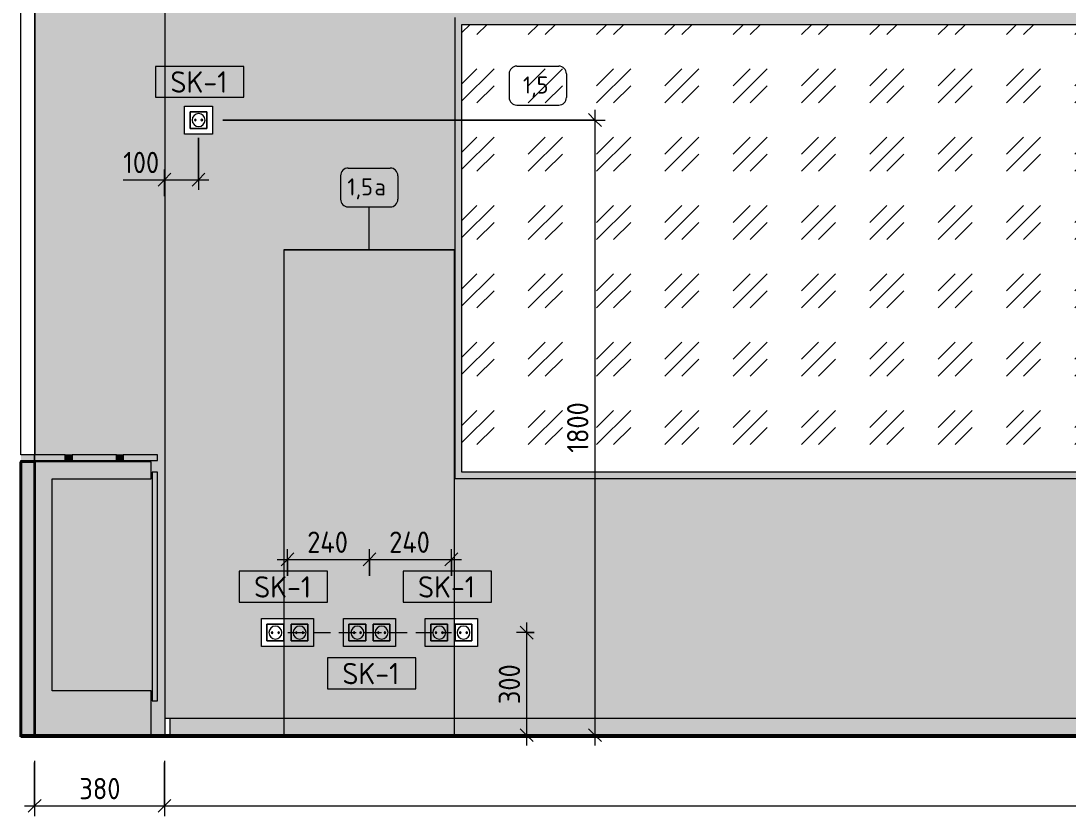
# Model space of a CAD drawing. Header units: millimetres. Extents: x 10189 to 74543, y -2532 to 10466.
# Drawn here: x 26171 to 29236, y 3963 to 6290 of the extents above; entities that cross this region are included whole.
import ezdxf

# ---------------------------------------------------------------- set-up
doc = ezdxf.new("R2010")
doc.units = ezdxf.units.MM
doc.linetypes.add('ADSK_Штрих_ш2 п1', pattern=[75, 50, -25])
for name, color, linetype, lineweight in [('A-ANNO-DIMS', 7, 'Continuous', 9), ('A-ANNO-DIMS-25', 7, 'Continuous', 9), ('A-DETL-1', 7, 'ADSK_Штрих_ш2 п1', 9), ('A-FLOR', 7, 'Continuous', 9), ('A-GENM', 7, 'Continuous', 9), ('A-WALL-PATT', 7, 'Continuous', 9), ('E-ELEC-EQPM', 7, 'Continuous', 9), ('E-ELEC-FIXT-IDEN', 7, 'Continuous', 9), ('I-FURN', 7, 'Continuous', 9), ('I-FURN-IDEN', 7, 'Continuous', 9), ('I-WALL', 7, 'Continuous', 9), ('Знаки', 7, 'Continuous', 9), ('Знаки-1', 7, 'Continuous', 18), ('Электрические приборы', 7, 'Continuous', 9)]:
    doc.layers.add(name, color=color, linetype=linetype, lineweight=lineweight)
for name, color, linetype, lineweight, true_color in [('A-FLOR-FNSH-1', 7, 'Continuous', 30, 0x3c3c3c), ('A-WALL-4', 7, 'Continuous', 30, 0x3c3c3c), ('A-WALL-5', 7, 'Continuous', 40, 0x3c3c3c), ('A-WALL-FNSH-3', 7, 'Continuous', 30, 0x3c3c3c), ('I-FURN-4', 7, 'Continuous', 9, 0xc0c0c0), ('I-FURN-6', 7, 'Continuous', 9, 0xacacac), ('I-WALL-1', 7, 'Continuous', 9, 0x787878), ('Розетки', 7, 'Continuous', 9, 0xff1e23)]:
    doc.layers.add(name, color=color, linetype=linetype, lineweight=lineweight, true_color=true_color)
for name, color, linetype, lineweight, true_color, transparency in [('I-FURN-3', 7, 'Continuous', 9, 0xfbfbfb, 0.7), ('I-FURN-5', 7, 'Continuous', 9, 0x7f7f7f, 0.7), ('I-FURN-8', 7, 'Continuous', 9, 0x303030, 0.7)]:
    doc.layers.add(name, color=color, linetype=linetype, lineweight=lineweight, true_color=true_color, transparency=transparency)
doc.styles.add('GOST Common_2', font='GOST_Common.ttf', dxfattribs={"height": 50})
doc.styles.add('GOST Common_3', font='GOST_Common.ttf', dxfattribs={"height": 62.5})
doc.styles.add('ISOCPEUR_1', font='isocpeur.ttf', dxfattribs={"width": 0.9, "height": 62.5})
doc.dimstyles.new('ISO-2_5_0_9К_БОЛЬШОЙ_1', dxfattribs={"dimscale": 304.8, "dimtxt": 62.248823, "dimasz": 0.123031, "dimexe": 0.098425, "dimexo": 0.246063, "dimgap": 0, "dimtad": 1, "dimdec": 0, "dimrnd": 10, "dimzin": 0, "dimdsep": 46, "dimtxsty": 'ISOCPEUR_1', "dimblk1": 'OBLIQUE', "dimblk2": 'OBLIQUE', "dimsah": 1, "dimcen": 0.09, "dimdle": 0.098425, "dimazin": 0, "dimtfac": 1, "dimtdec": 4, "dimtix": 1, "dimtmove": 0, "dimatfit": 3, "dimfxl": 1, "dimtvp": 1, "dimtolj": 1, "dimtzin": 0, "dimarcsym": 2})
doc.dimstyles.new('ISO-2_5_0_9К_БОЛЬШОЙ_2', dxfattribs={"dimscale": 304.8, "dimtxt": 62.248823, "dimasz": 0.123031, "dimexe": 0.098425, "dimexo": 0.246063, "dimgap": 0, "dimtad": 1, "dimdec": 0, "dimrnd": 10, "dimzin": 0, "dimdsep": 46, "dimtxsty": 'ISOCPEUR_1', "dimblk1": 'OBLIQUE', "dimblk2": 'OBLIQUE', "dimsah": 1, "dimcen": 0.09, "dimdle": 0.098425, "dimazin": 0, "dimtfac": 1, "dimtdec": 4, "dimtix": 1, "dimtmove": 1, "dimatfit": 3, "dimfxl": 1, "dimtvp": 1, "dimtolj": 1, "dimtzin": 0, "dimarcsym": 2})

# ---------------------------------------------------------------- blocks, each defined once
blk = doc.blocks.new('Шкаф параметрический - 1_5а-25565868-Развертка 2_02-1')
at = {"layer": 'I-FURN-5'}
h = blk.add_hatch(color=256, dxfattribs=at)
h.paths.add_polyline_path([(1369.5, 4250), (1369.5, 4459), (1283.4, 4459), (1283.4, 4541), (1369.5, 4541), (1369.5, 5620), (869.5, 5620), (869.5, 4541), (956.7, 4541), (956.7, 4459), (869.5, 4459), (869.5, 4250), (1346.9, 4250)])
h.paths.add_polyline_path([(1131.2, 4459), (1043.7, 4459), (1043.7, 4541), (1196.7, 4541), (1196.7, 4459), (1168.7, 4459)])
h.paths.add_polyline_path([(1146.2, 4497.5), (1147.4, 4497.8), (1148.3, 4498.7), (1148.7, 4500), (1148.3, 4501.2), (1147.4, 4502.2), (1146.2, 4502.5), (1144.9, 4502.2), (1144, 4501.2), (1143.7, 4500), (1144, 4498.7), (1144.9, 4497.8), (1145.5, 4497.6)])
h.paths.add_polyline_path([(1165.2, 4497.5), (1166.4, 4497.8), (1167.3, 4498.7), (1167.7, 4500), (1167.3, 4501.2), (1166.4, 4502.2), (1165.2, 4502.5), (1163.9, 4502.2), (1163, 4501.2), (1162.7, 4500), (1163, 4498.7), (1163.9, 4497.8), (1164.5, 4497.6)])
h.paths.add_polyline_path([(906.2, 4497.5), (907.4, 4497.8), (908.3, 4498.7), (908.7, 4500), (908.3, 4501.2), (907.4, 4502.2), (906.2, 4502.5), (904.9, 4502.2), (904, 4501.2), (903.7, 4500), (904, 4498.7), (904.9, 4497.8), (905.5, 4497.6)])
h.paths.add_polyline_path([(1333.9, 4497.5), (1335.1, 4497.8), (1336, 4498.7), (1336.4, 4500), (1336, 4501.2), (1335.1, 4502.2), (1333.9, 4502.5), (1332.6, 4502.2), (1331.7, 4501.2), (1331.4, 4500), (1331.7, 4498.7), (1332.6, 4497.8), (1333.2, 4497.6)])
h.paths.add_polyline_path([(1094.2, 4497.5), (1095.4, 4497.8), (1096.3, 4498.7), (1096.7, 4500), (1096.3, 4501.2), (1095.4, 4502.2), (1094.2, 4502.5), (1092.9, 4502.2), (1092, 4501.2), (1091.7, 4500), (1092, 4498.7), (1092.9, 4497.8), (1093.5, 4497.6)])
h.paths.add_polyline_path([(925.2, 4497.5), (926.4, 4497.8), (927.3, 4498.7), (927.7, 4500), (927.3, 4501.2), (926.4, 4502.2), (925.2, 4502.5), (923.9, 4502.2), (923, 4501.2), (922.7, 4500), (923, 4498.7), (923.9, 4497.8), (924.5, 4497.6)])
h.paths.add_polyline_path([(1075.2, 4497.5), (1076.4, 4497.8), (1077.3, 4498.7), (1077.7, 4500), (1077.3, 4501.2), (1076.4, 4502.2), (1075.2, 4502.5), (1073.9, 4502.2), (1073, 4501.2), (1072.7, 4500), (1073, 4498.7), (1073.9, 4497.8), (1074.5, 4497.6)])
h.paths.add_polyline_path([(1314.9, 4497.5), (1316.1, 4497.8), (1317, 4498.7), (1317.4, 4500), (1317, 4501.2), (1316.1, 4502.2), (1314.9, 4502.5), (1313.6, 4502.2), (1312.7, 4501.2), (1312.4, 4500), (1312.7, 4498.7), (1313.6, 4497.8), (1314.2, 4497.6)])
h = blk.add_hatch(color=256, dxfattribs=at)
h.paths.add_polyline_path([(869.5, 4459), (956.7, 4459), (956.7, 4541), (869.5, 4541), (869.5, 4467.9)])
h.paths.add_polyline_path([(1050, 4459), (1196.7, 4459), (1196.7, 4541), (1043.7, 4541), (1043.7, 4459)])
h.paths.add_polyline_path([(1369.5, 4459), (1369.5, 4541), (1283.4, 4541), (1283.4, 4459), (1346.9, 4459)])
h.paths.add_polyline_path([(1314.9, 4497.5), (1313.6, 4497.8), (1312.7, 4498.7), (1312.4, 4500), (1312.7, 4501.2), (1313.6, 4502.2), (1314.9, 4502.5), (1316.1, 4502.2), (1317, 4501.2), (1317.4, 4500), (1317, 4498.7), (1316.1, 4497.8), (1315.5, 4497.6)])
h.paths.add_polyline_path([(906.2, 4497.5), (904.9, 4497.8), (904, 4498.7), (903.7, 4500), (904, 4501.2), (904.9, 4502.2), (906.2, 4502.5), (907.4, 4502.2), (908.3, 4501.2), (908.7, 4500), (908.3, 4498.7), (907.4, 4497.8), (906.8, 4497.6)])
h.paths.add_polyline_path([(925.2, 4497.5), (923.9, 4497.8), (923, 4498.7), (922.7, 4500), (923, 4501.2), (923.9, 4502.2), (925.2, 4502.5), (926.4, 4502.2), (927.3, 4501.2), (927.7, 4500), (927.3, 4498.7), (926.4, 4497.8), (925.8, 4497.6)])
h.paths.add_polyline_path([(1333.9, 4497.5), (1332.6, 4497.8), (1331.7, 4498.7), (1331.4, 4500), (1331.7, 4501.2), (1332.6, 4502.2), (1333.9, 4502.5), (1335.1, 4502.2), (1336, 4501.2), (1336.4, 4500), (1336, 4498.7), (1335.1, 4497.8), (1334.5, 4497.6)])
h.paths.add_polyline_path([(1094.2, 4497.5), (1092.9, 4497.8), (1092, 4498.7), (1091.7, 4500), (1092, 4501.2), (1092.9, 4502.2), (1094.2, 4502.5), (1095.4, 4502.2), (1096.3, 4501.2), (1096.7, 4500), (1096.3, 4498.7), (1095.4, 4497.8), (1094.8, 4497.6)])
h.paths.add_polyline_path([(1075.2, 4497.5), (1073.9, 4497.8), (1073, 4498.7), (1072.7, 4500), (1073, 4501.2), (1073.9, 4502.2), (1075.2, 4502.5), (1076.4, 4502.2), (1077.3, 4501.2), (1077.7, 4500), (1077.3, 4498.7), (1076.4, 4497.8), (1075.8, 4497.6)])
h.paths.add_polyline_path([(1146.2, 4497.5), (1144.9, 4497.8), (1144, 4498.7), (1143.7, 4500), (1144, 4501.2), (1144.9, 4502.2), (1146.2, 4502.5), (1147.4, 4502.2), (1148.3, 4501.2), (1148.7, 4500), (1148.3, 4498.7), (1147.4, 4497.8), (1146.8, 4497.6)])
h.paths.add_polyline_path([(1165.2, 4497.5), (1163.9, 4497.8), (1163, 4498.7), (1162.7, 4500), (1163, 4501.2), (1163.9, 4502.2), (1165.2, 4502.5), (1166.4, 4502.2), (1167.3, 4501.2), (1167.7, 4500), (1167.3, 4498.7), (1166.4, 4497.8), (1165.8, 4497.6)])
blk.add_hatch(color=256, dxfattribs=at).paths.add_polyline_path([(1228.1, 4200), (1369.5, 4200), (1369.5, 4250), (869.5, 4250), (869.5, 4200), (1198.4, 4200)])
at = {"layer": 'I-FURN-4'}
for p, q in [((869.5, 5620), (1369.5, 5620)), ((869.5, 5620), (869.5, 4200)), ((1369.5, 4200), (1369.5, 5620))]:
    blk.add_line(p, q, dxfattribs=at)
at = {"layer": 'I-FURN-6'}
for p, q in [((1367, 5620), (869.5, 5620)), ((1369.5, 5620), (872, 5620))]:
    blk.add_line(p, q, dxfattribs=at)
blk = doc.blocks.new('Зеркало обычное - Доска-32858920-Развертка 2_02-1')
at = {"layer": 'I-FURN'}
h = blk.add_hatch(dxfattribs=at)
h.set_pattern_fill('FP_12', color=256, style=0, pattern_type=2)
h.set_pattern_definition([(45, (4055.6, 4250), (-199.9995, 0), [141.421, -141.421]), (45, (4105.6, 4250), (-199.9995, 0), [70.711, -212.132]), (45, (4055.6, 4300), (-199.9995, 0), [70.711, -212.132])])
h.paths.add_polyline_path([(3900.1, 4970), (5401, 4970), (5401, 6280), (1391, 6280), (1391, 4970), (3662.6, 4970)])
at = {"layer": 'I-FURN-8'}
h = blk.add_hatch(color=256, dxfattribs=at)
h.paths.add_polyline_path([(1371, 4950), (5421, 4950), (5421, 6300), (1371, 6300), (1371, 4970)])
h.paths.add_polyline_path([(4790.8, 4970), (1391, 4970), (1391, 6280), (5401, 6280), (5401, 4970), (4820.5, 4970)])
at = {"layer": 'I-FURN-4'}
for p, q in [((1371, 4950), (1371, 6300)), ((1391, 6280), (5401, 6280)), ((1391, 4970), (1391, 6280)), ((1391, 6280), (5401, 6280)), ((1391, 4970), (1391, 6280)), ((5401, 4970), (1391, 4970)), ((5401, 4970), (1391, 4970)), ((5421, 4950), (1371, 4950))]:
    blk.add_line(p, q, dxfattribs=at)
blk = doc.blocks.new('Плинтус - Плинтус темный _ст_школа_-32861806-Развертка 2_02-1')
at = {"layer": 'A-GENM'}
h = blk.add_hatch(color=256, dxfattribs=at)
h.paths.add_polyline_path([(7263.9, 4200), (7263.9, 4250), (7070, 4250), (7070, 4200), (7225.2, 4200)])
h.paths.add_polyline_path([(575, 4200), (869.5, 4200), (869.5, 4250), (536, 4250), (536, 4200)])
h.paths.add_polyline_path([(1369.5, 4200), (1369.5, 4200), (1369.5, 4225)])
h.paths.add_polyline_path([(6037.7, 4200), (6270, 4200), (6270, 4250), (5419.5, 4250), (5419.5, 4200), (5918.9, 4200)])
for p, q in [((536, 4250), (869.5, 4250)), ((869.5, 4250), (1369.5, 4250)), ((1369.5, 4250), (5419.5, 4250)), ((869.5, 4200), (812.5, 4200)), ((1346.9, 4200), (869.5, 4200)), ((1369.5, 4200), (1346.9, 4200)), ((5419.5, 4200), (1369.5, 4200))]:
    blk.add_line(p, q, dxfattribs=at)
blk = doc.blocks.new('Плинтус - Плинтус темный _ст_школа_-32861805-Развертка 2_02-1')
at = {"layer": 'A-GENM'}
for p, q in [((521, 4250), (536, 4250)), ((536, 4250), (536, 4200))]:
    blk.add_line(p, q, dxfattribs=at)
blk = doc.blocks.new('Роз - p220-25282436-Развертка 2_02-1')
at = {"layer": 'Розетки'}
for p, q in [((820.2, 4524.5), (869.2, 4524.5)), ((820.2, 4475.5), (820.2, 4524.5)), ((869.2, 4524.5), (869.2, 4475.5)), ((869.2, 4475.5), (820.2, 4475.5))]:
    blk.add_line(p, q, dxfattribs=at)
for centre, radius, start, end in [((844.7, 4500), 19, 0, 180), ((844.7, 4500), 19, 180, 360), ((835.2, 4500), 2.5, 0, 180), ((835.2, 4500), 2.5, 180, 0), ((854.2, 4500), 2.5, 0, 180), ((854.2, 4500), 2.5, 180, 0)]:
    blk.add_arc(centre, radius, start, end, dxfattribs=at)
blk = doc.blocks.new('Роз - p220-V12-Развертка 2_02-1')
at = {"layer": 'Розетки'}
for p, q in [((891.2, 4524.5), (940.2, 4524.5)), ((891.2, 4475.5), (891.2, 4524.5)), ((940.2, 4524.5), (940.2, 4475.5)), ((940.2, 4475.5), (891.2, 4475.5))]:
    blk.add_line(p, q, dxfattribs=at)
for centre, radius, start, end in [((915.7, 4500), 19, 0, 180), ((915.7, 4500), 19, 180, 360), ((906.2, 4500), 2.5, 0, 180), ((906.2, 4500), 2.5, 180, 0), ((925.2, 4500), 2.5, 0, 180), ((925.2, 4500), 2.5, 180, 0)]:
    blk.add_arc(centre, radius, start, end, dxfattribs=at)
blk = doc.blocks.new('Рамки - Рамка х2-25282439-Развертка 2_02-1')
at = {"layer": 'E-ELEC-EQPM'}
for p, q in [((803.7, 4541), (869.5, 4541)), ((803.7, 4459), (803.7, 4541)), ((869.5, 4541), (956.7, 4541)), ((956.7, 4541), (956.7, 4459)), ((820.2, 4524.5), (820.2, 4475.5)), ((869.2, 4524.5), (820.2, 4524.5)), ((869.2, 4475.5), (869.2, 4524.5)), ((891.2, 4524.5), (891.2, 4475.5)), ((940.2, 4524.5), (891.2, 4524.5)), ((940.2, 4475.5), (940.2, 4524.5)), ((820.2, 4475.5), (869.2, 4475.5)), ((891.2, 4475.5), (940.2, 4475.5)), ((869.5, 4459), (803.7, 4459)), ((956.7, 4459), (869.5, 4459))]:
    blk.add_line(p, q, dxfattribs=at)
blk = doc.blocks.new('Рамки - Рамка х2-V13-Развертка 2_02-1')
at = {"layer": 'E-ELEC-EQPM'}
for p, q in [((1043.7, 4541), (1196.7, 4541)), ((1043.7, 4459), (1043.7, 4541)), ((1196.7, 4541), (1196.7, 4459)), ((1060.2, 4524.5), (1060.2, 4475.5)), ((1109.2, 4524.5), (1060.2, 4524.5)), ((1109.2, 4475.5), (1109.2, 4524.5)), ((1131.2, 4524.5), (1131.2, 4475.5)), ((1180.2, 4524.5), (1131.2, 4524.5)), ((1180.2, 4475.5), (1180.2, 4524.5)), ((1060.2, 4475.5), (1109.2, 4475.5)), ((1131.2, 4475.5), (1180.2, 4475.5)), ((1196.7, 4459), (1043.7, 4459))]:
    blk.add_line(p, q, dxfattribs=at)
blk = doc.blocks.new('Роз - p220-V14-Развертка 2_02-1')
at = {"layer": 'Розетки'}
for p, q in [((1370.9, 4524.5), (1419.9, 4524.5)), ((1370.9, 4475.5), (1370.9, 4524.5)), ((1419.9, 4524.5), (1419.9, 4475.5)), ((1419.9, 4475.5), (1370.9, 4475.5))]:
    blk.add_line(p, q, dxfattribs=at)
for centre, radius, start, end in [((1395.4, 4500), 19, 0, 180), ((1395.4, 4500), 19, 180, 0), ((1385.9, 4500), 2.5, 0, 180), ((1385.9, 4500), 2.5, 180, 0), ((1404.9, 4500), 2.5, 0, 180), ((1404.9, 4500), 2.5, 180, 0)]:
    blk.add_arc(centre, radius, start, end, dxfattribs=at)
blk = doc.blocks.new('Рамки - Рамка х2-V15-Развертка 2_02-1')
at = {"layer": 'E-ELEC-EQPM'}
for p, q in [((1283.4, 4541), (1369.5, 4541)), ((1283.4, 4459), (1283.4, 4541)), ((1369.5, 4541), (1436.4, 4541)), ((1436.4, 4541), (1436.4, 4459)), ((1299.9, 4524.5), (1299.9, 4475.5)), ((1348.9, 4524.5), (1299.9, 4524.5)), ((1348.9, 4475.5), (1348.9, 4524.5)), ((1370.9, 4524.5), (1370.9, 4475.5)), ((1419.9, 4524.5), (1370.9, 4524.5)), ((1419.9, 4475.5), (1419.9, 4524.5)), ((1299.9, 4475.5), (1348.9, 4475.5)), ((1370.9, 4475.5), (1419.9, 4475.5)), ((1369.5, 4459), (1283.4, 4459)), ((1436.4, 4459), (1369.5, 4459))]:
    blk.add_line(p, q, dxfattribs=at)
blk = doc.blocks.new('Рамки - Рамка х1-25282438-Развертка 2_02-1')
at = {"layer": 'E-ELEC-EQPM'}
for p, q in [((3998.8, 6441), (4080.8, 6441)), ((3998.8, 6359), (3998.8, 6441)), ((4080.8, 6441), (4080.8, 6359)), ((4015.3, 6424.5), (4015.3, 6375.5)), ((4064.3, 6424.5), (4015.3, 6424.5)), ((4064.3, 6375.5), (4064.3, 6424.5)), ((4080.8, 6359), (3998.8, 6359)), ((4015.3, 6375.5), (4064.3, 6375.5))]:
    blk.add_line(p, q, dxfattribs=at)
blk = doc.blocks.new('Зашивка радиатора_ с перфорацией М6 - Зашивка радиатора_ с перфорацией М6-30947167-Развертка 2_02-1')
at = {"layer": 'Знаки'}
for points in [[(100, 5004), (140, 5004), (140, 5020), (100, 5020), (100, 5004)], [(229.7, 5004), (239.6, 5004), (239.6, 5020), (229.7, 5020), (229.7, 5004.8)], [(248.8, 5004), (249.6, 5004), (249.5, 5020), (239.6, 5020), (239.6, 5004), (248.4, 5004)], [(379.7, 5004), (389.6, 5004), (389.4, 5020), (379.7, 5020), (379.7, 5004.8)], [(392.2, 5004), (399.6, 5004), (399.5, 5020), (389.6, 5020), (389.6, 5004), (392, 5004)], [(499.9, 4300), (499.9, 4970), (483.9, 4970), (483.9, 4300)]]:
    blk.add_hatch(color=256, dxfattribs=at).paths.add_polyline_path(points)
h = blk.add_hatch(color=256, dxfattribs=at)
h.paths.add_polyline_path([(481, 5004), (499.9, 5004), (499.9, 5020), (399.6, 5020), (399.6, 5004), (456.2, 5004)])
h.paths.add_polyline_path([(140.2, 5004), (229.7, 5004), (229.7, 5020), (140, 5020), (140, 5004)])
h.paths.add_polyline_path([(249.6, 5004), (379.7, 5004), (379.7, 5020), (249.6, 5020), (249.6, 5014.2)])
for p, q in [((229.8, 5020), (239.6, 5020)), ((239.6, 5004), (229.8, 5004)), ((239.6, 5020), (249.5, 5020)), ((249.5, 5004), (239.6, 5004)), ((379.8, 5020), (389.6, 5020)), ((389.6, 5004), (379.8, 5004)), ((389.6, 5020), (399.5, 5020)), ((399.5, 5004), (389.6, 5004))]:
    blk.add_line(p, q, dxfattribs=at)
at = {"layer": 'Знаки-1'}
for p, q in [((140, 5020), (100, 5020)), ((100, 5004), (140, 5004)), ((140, 5004), (140, 5020)), ((229.7, 5020), (140, 5020)), ((140, 5020), (140, 5004)), ((140, 5004), (229.7, 5004)), ((229.7, 5004), (229.7, 5020)), ((379.7, 5020), (249.6, 5020)), ((249.6, 5020), (249.6, 5004)), ((249.6, 5004), (379.7, 5004)), ((379.7, 5004), (379.7, 5020)), ((499.9, 5020), (399.6, 5020)), ((399.6, 5020), (399.6, 5004)), ((399.6, 5004), (499.9, 5004)), ((499.9, 5004), (499.9, 5020)), ((499.9, 4970), (483.9, 4970)), ((483.9, 4970), (483.9, 4300)), ((499.9, 4300), (499.9, 4970)), ((483.9, 4300), (499.9, 4300))]:
    blk.add_line(p, q, dxfattribs=at)
blk = doc.blocks.new('Зашивка_ опоясывающая панель - Зашивка_ опоясывающая панель-31040900-Развертка 2_02-1')
at = {"layer": 'Знаки'}
blk.add_hatch(color=256, dxfattribs=at).paths.add_polyline_path([(337.5, 4200), (481, 4200), (481, 4330), (191, 4330), (191, 4950), (481, 4950), (481, 5000), (141, 5000), (141, 4200)])
for p, q in [((481, 5000), (141, 5000)), ((481, 4950), (481, 5000)), ((191, 4330), (191, 4950)), ((191, 4950), (481, 4950)), ((481, 4330), (191, 4330)), ((481, 4200), (481, 4330))]:
    blk.add_line(p, q, dxfattribs=at)
blk = doc.blocks.new('М_силовых электроприборов_РАЗВЕРТКИ - Типоразмер_примечание-27444908-Развертка 2_02-1')
at = {"layer": 'E-ELEC-FIXT-IDEN'}
for p, q in [((7270.8, 5406.6), (7012.5, 5406.6)), ((7012.5, 5406.6), (7012.5, 5316.5)), ((7270.8, 5316.5), (7270.8, 5406.6)), ((7012.5, 5316.5), (7270.8, 5316.5))]:
    blk.add_line(p, q, dxfattribs=at)
blk = doc.blocks.new('DIMBLOCK7-Развертка 2_02-1')
at = {"layer": 'A-ANNO-DIMS-25'}
for p, q in [((26210.9, 4125), (26210.9, 3963.2)), ((26210.9, 3993.2), (26210.9, 4120)), ((26590.9, 4125), (26590.9, 3963.2)), ((26590.9, 3993.2), (26590.9, 4120)), ((26180.9, 3993.2), (26590.9, 3993.2))]:
    blk.add_line(p, q, dxfattribs=at)
at = {"layer": 'A-ANNO-DIMS-25', "lineweight": 20}
for p, q in [((26210.9, 3993.2), (26192.1, 3974.4)), ((26210.9, 3993.2), (26229.6, 4011.9)), ((26590.9, 3993.2), (26572.1, 3974.4)), ((26590.9, 3993.2), (26609.6, 4011.9))]:
    blk.add_line(p, q, dxfattribs=at)
at = {"layer": 'A-ANNO-DIMS-25', "color": 0, "insert": (26341.6, 4074.8), "char_height": 62.5, "width": 142.215, "attachment_point": 1, "line_spacing_factor": 1.149209, "style": 'ISOCPEUR_1'}
blk.add_mtext('380', dxfattribs=at)
blk = doc.blocks.new('_Oblique')
at = {"color": 0, "linetype": 'ByBlock', "lineweight": -2}
blk.add_line((-0.5, -0.5), (0.5, 0.5), dxfattribs=at)
blk = doc.blocks.new('DIMBLOCK8-Развертка 2_02-1')
at = {"layer": 'A-ANNO-DIMS-25'}
for p, q in [((26590.9, 4125), (26590.9, 3963.2)), ((26590.9, 3993.2), (26590.9, 4120)), ((33350.9, 4125), (33350.9, 3963.2)), ((33350.9, 3993.2), (33350.9, 4120)), ((26590.9, 3993.2), (33350.9, 3993.2))]:
    blk.add_line(p, q, dxfattribs=at)
at = {"layer": 'A-ANNO-DIMS-25', "lineweight": 20}
for p, q in [((26590.9, 3993.2), (26572.1, 3974.4)), ((26590.9, 3993.2), (26609.6, 4011.9)), ((33350.9, 3993.2), (33332.1, 3974.4)), ((33350.9, 3993.2), (33369.6, 4011.9))]:
    blk.add_line(p, q, dxfattribs=at)
at = {"layer": 'A-ANNO-DIMS-25', "color": 0, "insert": (29891.9, 4074.8), "char_height": 62.5, "width": 189.619, "attachment_point": 1, "line_spacing_factor": 1.149209, "style": 'ISOCPEUR_1'}
blk.add_mtext('6760', dxfattribs=at)
blk = doc.blocks.new('DIMBLOCK16-Развертка 2_02-1')
at = {"layer": 'A-ANNO-DIMS-25'}
for p, q in [((26951.1, 4665.8), (26951.1, 4744.3)), ((27191.1, 4665.8), (27191.1, 4744.3)), ((26921.1, 4714.3), (27191.1, 4714.3)), ((26951.1, 4714.3), (26951.1, 4665.8)), ((27191.1, 4714.3), (27191.1, 4665.8))]:
    blk.add_line(p, q, dxfattribs=at)
at = {"layer": 'A-ANNO-DIMS-25', "lineweight": 20}
for p, q in [((26951.1, 4714.3), (26969.8, 4733)), ((27191.1, 4714.3), (27209.8, 4733)), ((26951.1, 4714.3), (26932.3, 4695.5)), ((27191.1, 4714.3), (27172.3, 4695.5))]:
    blk.add_line(p, q, dxfattribs=at)
at = {"layer": 'A-ANNO-DIMS-25', "color": 0, "insert": (27008.8, 4795.9), "char_height": 62.5, "width": 149.397, "attachment_point": 1, "line_spacing_factor": 1.149209, "style": 'ISOCPEUR_1'}
blk.add_mtext('240', dxfattribs=at)
blk = doc.blocks.new('DIMBLOCK17-Развертка 2_02-1')
at = {"layer": 'A-ANNO-DIMS-25'}
for p, q in [((27191.1, 4665.8), (27191.1, 4744.3)), ((27430.8, 4665.8), (27430.8, 4744.3)), ((27191.1, 4714.3), (27460.8, 4714.3)), ((27191.1, 4714.3), (27191.1, 4665.8)), ((27430.8, 4714.3), (27430.8, 4665.8))]:
    blk.add_line(p, q, dxfattribs=at)
at = {"layer": 'A-ANNO-DIMS-25', "lineweight": 20}
for p, q in [((27191.1, 4714.3), (27209.8, 4733)), ((27430.8, 4714.3), (27449.5, 4733)), ((27191.1, 4714.3), (27172.3, 4695.5)), ((27430.8, 4714.3), (27412, 4695.5))]:
    blk.add_line(p, q, dxfattribs=at)
at = {"layer": 'A-ANNO-DIMS-25', "color": 0, "insert": (27248.7, 4795.9), "char_height": 62.5, "width": 149.397, "attachment_point": 1, "line_spacing_factor": 1.149209, "style": 'ISOCPEUR_1'}
blk.add_mtext('240', dxfattribs=at)
blk = doc.blocks.new('DIMBLOCK18-Развертка 2_02-1')
at = {"layer": 'A-ANNO-DIMS-25', "lineweight": 20}
for p, q in [((27651.2, 4500), (27632.4, 4518.7)), ((27651.2, 4500), (27669.9, 4481.2)), ((27651.2, 4200), (27632.4, 4218.7)), ((27651.2, 4200), (27669.9, 4181.2))]:
    blk.add_line(p, q, dxfattribs=at)
at = {"layer": 'A-ANNO-DIMS-25'}
for p, q in [((27651.2, 4530), (27651.2, 4170)), ((27672.8, 4500), (27621.2, 4500)), ((27651.2, 4500), (27672.8, 4500)), ((27602.7, 4200), (27681.2, 4200)), ((27651.2, 4200), (27602.7, 4200))]:
    blk.add_line(p, q, dxfattribs=at)
at = {"layer": 'A-ANNO-DIMS-25', "color": 0, "insert": (27569.5, 4290.7), "char_height": 62.5, "width": 142.215, "attachment_point": 1, "rotation": 90, "line_spacing_factor": 1.149209, "style": 'ISOCPEUR_1'}
blk.add_mtext('300', dxfattribs=at)
blk = doc.blocks.new('DIMBLOCK20-Развертка 2_02-1')
at = {"layer": 'A-ANNO-DIMS-25'}
for p, q in [((26690.9, 5947.8), (26690.9, 5795.4)), ((26690.9, 5825.4), (26690.9, 5947.8)), ((26590.9, 5776.9), (26590.9, 5855.4)), ((26470.2, 5825.4), (26602.9, 5825.4)), ((26560.9, 5825.4), (26720.9, 5825.4)), ((26590.9, 5825.4), (26590.9, 5776.9)), ((26602.9, 5825.4), (26640.9, 5825.4))]:
    blk.add_line(p, q, dxfattribs=at)
at = {"layer": 'A-ANNO-DIMS-25', "lineweight": 20}
for p, q in [((26590.9, 5825.4), (26572.1, 5806.7)), ((26590.9, 5825.4), (26609.6, 5844.2)), ((26690.9, 5825.4), (26672.1, 5806.7)), ((26690.9, 5825.4), (26709.6, 5844.2))]:
    blk.add_line(p, q, dxfattribs=at)
at = {"layer": 'A-ANNO-DIMS-25', "color": 0, "insert": (26470.2, 5907.1), "char_height": 62.5, "width": 129.286, "attachment_point": 1, "line_spacing_factor": 1.149209, "style": 'ISOCPEUR_1'}
blk.add_mtext('100', dxfattribs=at)
blk = doc.blocks.new('DIMBLOCK21-Развертка 2_02-1')
at = {"layer": 'A-ANNO-DIMS-25', "lineweight": 20}
for p, q in [((27851.2, 6000), (27832.4, 6018.7)), ((27851.2, 6000), (27869.9, 5981.2)), ((27851.2, 4200), (27832.4, 4218.7)), ((27851.2, 4200), (27869.9, 4181.2))]:
    blk.add_line(p, q, dxfattribs=at)
at = {"layer": 'A-ANNO-DIMS-25'}
for p, q in [((27851.2, 6030), (27851.2, 4170)), ((26762.1, 6000), (27881.2, 6000)), ((27851.2, 6000), (26762.1, 6000)), ((27802.7, 4200), (27881.2, 4200)), ((27851.2, 4200), (27802.7, 4200))]:
    blk.add_line(p, q, dxfattribs=at)
at = {"layer": 'A-ANNO-DIMS-25', "color": 0, "insert": (27769.5, 5026.4), "char_height": 62.5, "width": 176.691, "attachment_point": 1, "rotation": 90, "line_spacing_factor": 1.149209, "style": 'ISOCPEUR_1'}
blk.add_mtext('1800', dxfattribs=at)
blk = doc.blocks.new('Марка_Мебель - В прямоуг_Balcon_Марка-25523697-Развертка 2_02-1')
at = {"layer": 'I-FURN-IDEN'}
for p, q in [((1528.9, 6135.2), (1528.9, 6066.2)), ((1551.4, 6157.7), (1674.1, 6157.7)), ((1696.6, 6135.2), (1696.6, 6066.3)), ((1551.2, 6043.8), (1674.1, 6043.8))]:
    blk.add_line(p, q, dxfattribs=at)
for centre, radius, start, end in [((1551.4, 6135.2), 22.5, 90, 180), ((1674.1, 6135.2), 22.5, 0, 90), ((1551.2, 6066.2), 22.3, 180, 270), ((1674.1, 6066.3), 22.5, 270, 0)]:
    blk.add_arc(centre, radius, start, end, dxfattribs=at)

msp = doc.modelspace()

# ---------------------------------------------------------------- hatches: boundary and pattern name
at = {"layer": 'A-WALL-PATT'}
h = msp.add_hatch(color=256, dxfattribs=at)
h.paths.add_polyline_path([(26590.9, 4200), (26590.9, 7600), (26211.9, 7600), (26211.9, 5020), (26570.8, 5020), (26570.8, 5004), (26211.9, 5004), (26211.9, 5000), (26551.9, 5000), (26551.9, 4950), (26261.9, 4950), (26261.9, 4330), (26551.9, 4330), (26551.9, 4200), (26570.9, 4200)])
h.paths.add_polyline_path([(26554.8, 4300), (26554.8, 4970), (26570.8, 4970), (26570.8, 4300)])
h.paths.add_polyline_path([(26210.9, 7600), (26211.9, 7600), (26211.9, 7650), (26590.9, 7650), (26590.9, 8080), (26210.9, 8080), (26210.9, 7700)])
msp.add_hatch(color=256, dxfattribs=at).paths.add_polyline_path([(26590.9, 4200), (26591.9, 4200), (26591.9, 7600), (26590.9, 7600), (26590.9, 4316.1)])
h = msp.add_hatch(color=256, dxfattribs=at)
h.paths.add_polyline_path([(33349.8, 4200), (33349.9, 4200), (33349.8, 4200.1)])
h.paths.add_polyline_path([(33349.8, 4250), (33349.9, 7600), (26591.9, 7600), (26591.9, 4250), (26940.4, 4250), (26940.4, 4459), (26874.6, 4459), (26874.6, 4541), (26940.4, 4541), (26940.4, 5620), (27440.4, 5620), (27440.4, 4541), (27507.3, 4541), (27507.3, 4459), (27440.4, 4459), (27440.4, 4250), (32340.9, 4250), (32340.9, 6100), (33140.9, 6100), (33140.9, 4250), (33334.8, 4250)])
h.paths.add_polyline_path([(26906.1, 4497.5), (26907.3, 4497.8), (26908.2, 4498.7), (26908.6, 4500), (26908.2, 4501.2), (26907.3, 4502.2), (26906.1, 4502.5), (26904.8, 4502.2), (26903.9, 4501.2), (26903.6, 4500), (26903.9, 4498.7), (26904.8, 4497.8), (26905.4, 4497.6)])
h.paths.add_polyline_path([(27456.8, 4497.5), (27458, 4497.8), (27458.9, 4498.7), (27459.3, 4500), (27458.9, 4501.2), (27458, 4502.2), (27456.8, 4502.5), (27455.5, 4502.2), (27454.6, 4501.2), (27454.3, 4500), (27454.6, 4498.7), (27455.5, 4497.8), (27456.1, 4497.6)])
h.paths.add_polyline_path([(27475.8, 4497.5), (27477.1, 4497.9), (27477.9, 4498.7), (27478.3, 4500), (27477.9, 4501.2), (27477, 4502.2), (27475.8, 4502.5), (27474.5, 4502.2), (27473.6, 4501.2), (27473.3, 4500), (27473.6, 4498.7), (27474.5, 4497.8), (27475.1, 4497.6)])
h.paths.add_polyline_path([(26925.1, 4497.5), (26926.3, 4497.8), (26927.2, 4498.7), (26927.6, 4500), (26927.2, 4501.2), (26926.3, 4502.2), (26925.1, 4502.5), (26923.8, 4502.2), (26922.9, 4501.2), (26922.6, 4500), (26922.9, 4498.7), (26923.8, 4497.8), (26924.4, 4497.6)])
h.paths.add_polyline_path([(31491.9, 4950), (27441.9, 4950), (27441.9, 6300), (31491.9, 6300), (31491.9, 4953.5)])
h.paths.add_polyline_path([(26705.2, 5959), (26649.9, 5959), (26649.9, 6041), (26731.9, 6041), (26731.9, 5959), (26715.4, 5959)])
h.paths.add_polyline_path([(26681.4, 5997.5), (26682.6, 5997.8), (26683.5, 5998.7), (26683.9, 6000), (26683.5, 6001.2), (26682.6, 6002.2), (26681.4, 6002.5), (26680.1, 6002.2), (26679.2, 6001.2), (26678.9, 6000), (26679.2, 5998.7), (26680.1, 5997.8), (26680.7, 5997.6)])
h.paths.add_polyline_path([(26700.4, 5997.5), (26701.6, 5997.8), (26702.5, 5998.7), (26702.9, 6000), (26702.5, 6001.2), (26701.6, 6002.2), (26700.4, 6002.5), (26699.1, 6002.2), (26698.2, 6001.2), (26697.9, 6000), (26698.2, 5998.7), (26699.1, 5997.8), (26699.7, 5997.6)])
h.paths.add_polyline_path([(30135.1, 6359), (30069.6, 6359), (30069.6, 6441), (30151.6, 6440.9), (30151.6, 6359)])
h.paths.add_polyline_path([(30101.1, 6397.5), (30102.4, 6397.8), (30103.3, 6398.7), (30103.6, 6400), (30103.3, 6401.2), (30102.4, 6402.2), (30101.1, 6402.5), (30099.9, 6402.2), (30099, 6401.2), (30098.6, 6400), (30099, 6398.7), (30099.9, 6397.8), (30100.5, 6397.6)])
h.paths.add_polyline_path([(30120.1, 6397.5), (30121.4, 6397.8), (30122.3, 6398.7), (30122.6, 6400), (30122.3, 6401.2), (30121.4, 6402.2), (30120.1, 6402.5), (30118.9, 6402.2), (30118, 6401.2), (30117.6, 6400), (30118, 6398.7), (30118.9, 6397.8), (30119.5, 6397.6)])
h.paths.add_polyline_path([(29315.4, 6500), (29315.4, 6700), (29615.4, 6700), (29615.4, 6500)])
at = {"layer": 'I-FURN-3'}
msp.add_hatch(color=256, dxfattribs=at).paths.add_polyline_path([(29466.3, 4200), (31490.4, 4200), (31490.4, 4250), (27440.4, 4250), (27440.4, 4200), (29436.6, 4200)])
at = {"layer": 'I-WALL'}
h = msp.add_hatch(color=256, dxfattribs=at)
h.paths.add_polyline_path([(26170.8, 5000), (26170.9, 5000), (26170.8, 5004)])
h.paths.add_polyline_path([(26170.8, 5020), (26170.9, 5020), (26170.8, 5044.6)])
at = {"layer": 'I-WALL-1'}
h = msp.add_hatch(dxfattribs=at)
h.set_pattern_fill('FP_11', color=256, style=0, pattern_type=2)
h.set_pattern_definition([(0, (30717.253, 0), (30.48, 7.62), [2.515, -20.345, 2.515, -20.345, -121.92]), (0, (30717.253, 0), (30.48, 7.62), [-45.72, 2.515, -43.205, 2.515, -20.345, -53.34]), (0, (30717.253, 0), (30.48, 7.62), [-114.3, 2.515, -12.725, 2.515, -35.585]), (120, (30728.683, 3.81), (-21.8391136, 22.586454), [2.515, -20.345, 2.515, -20.345, -121.92]), (120, (30728.683, 3.81), (-21.8391136, 22.586454), [-45.72, 2.515, -43.205, 2.515, -20.345, -53.34]), (120, (30728.683, 3.81), (-21.8391136, 22.586454), [-114.3, 2.515, -12.725, 2.515, -35.585]), (240, (30732.493, 19.05), (-8.6408864, -30.206454), [2.515, -20.345, 2.515, -20.345, -121.92]), (240, (30732.493, 19.05), (-8.6408864, -30.206454), [-45.72, 2.515, -43.205, 2.515, -20.345, -53.34]), (240, (30732.493, 19.05), (-8.6408864, -30.206454), [-114.3, 2.515, -12.725, 2.515, -35.585])])
h.paths.add_polyline_path([(26210.9, 4195), (26210.9, 5000), (26170.9, 5000), (26170.9, 4200), (26174.5, 4200), (26174.3, 4195)])
h.paths.add_polyline_path([(26210.9, 7500), (26210.9, 8080), (26190.9, 8080), (26190.9, 7500)])

# ---------------------------------------------------------------- linework, layer by layer
at = {"layer": 'A-DETL-1'}
msp.add_line((26951.7, 4500), (27431.4, 4500), dxfattribs=at)
at = {"layer": 'A-FLOR'}
for p, q in [((33771.1, 4195), (26170.9, 4195)), ((26170.9, 4195), (26170.9, 4194.7))]:
    msp.add_line(p, q, dxfattribs=at)
at = {"layer": 'A-FLOR-FNSH-1'}
for p, q in [((33749.9, 4200), (26170.9, 4200)), ((26170.9, 4195), (33770.9, 4195))]:
    msp.add_line(p, q, dxfattribs=at)
at = {"layer": 'A-WALL-4'}
for p, q in [((26210.9, 5000), (26170.9, 5000)), ((26210.9, 4194.7), (26210.9, 4200))]:
    msp.add_line(p, q, dxfattribs=at)
at = {"layer": 'A-WALL-5'}
for p, q in [((26170.9, 5000), (26170.8, 5000)), ((26170.9, 4194.7), (26170.9, 5000))]:
    msp.add_line(p, q, dxfattribs=at)
at = {"layer": 'A-WALL-FNSH-3'}
for p, q in [((26210.9, 5000), (26210.9, 4200)), ((26211.9, 5000), (26210.9, 5000)), ((26211.9, 4200), (26211.9, 5000))]:
    msp.add_line(p, q, dxfattribs=at)
at = {"layer": 'I-FURN-4'}
msp.add_line((27440.4, 4250), (31490.4, 4250), dxfattribs=at)
at = {"layer": 'I-FURN-6'}
for p, q in [((27440.4, 4200), (27440.4, 4250)), ((27477.1, 4200), (27440.4, 4200))]:
    msp.add_line(p, q, dxfattribs=at)
at = {"layer": 'I-FURN-IDEN'}
msp.add_line((27190.4, 5620), (27190.4, 5745.7), dxfattribs=at)
at = {"layer": 'I-WALL'}
for p, q in [((26591.9, 7600), (26591.9, 4200)), ((26170.9, 5020), (26170.9, 7480)), ((26210.9, 7500), (26210.9, 5020)), ((26211.9, 7500), (26211.9, 5020)), ((26170.9, 5000), (26170.9, 5004)), ((26210.9, 5004), (26210.9, 5000)), ((26211.9, 5004), (26211.9, 5000))]:
    msp.add_line(p, q, dxfattribs=at)

# ---------------------------------------------------------------- block references
at = {"layer": 'A-GENM'}
for name in ['Плинтус - Плинтус темный _ст_школа_-32861805-Развертка 2_02-1', 'Плинтус - Плинтус темный _ст_школа_-32861806-Развертка 2_02-1']:
    msp.add_blockref(name, (26070.9, 0), dxfattribs=at)
at = {"layer": 'E-ELEC-EQPM'}
for name, p in [('Рамки - Рамка х1-25282438-Развертка 2_02-1', (22651.1, -400)), ('Рамки - Рамка х2-25282439-Развертка 2_02-1', (26070.9, 0)), ('Рамки - Рамка х2-V13-Развертка 2_02-1', (26070.9, 0)), ('Рамки - Рамка х2-V15-Развертка 2_02-1', (26070.9, 0))]:
    msp.add_blockref(name, p, dxfattribs=at)
at = {"layer": 'E-ELEC-FIXT-IDEN'}
for p in [(19552.5, 750.5), (19797.6, -727), (20277.3, -727), (20055.9, -980.7)]:
    msp.add_blockref('М_силовых электроприборов_РАЗВЕРТКИ - Типоразмер_примечание-27444908-Развертка 2_02-1', p, dxfattribs=at)
at = {"layer": 'I-FURN-4'}
for name in ['Зеркало обычное - Доска-32858920-Развертка 2_02-1', 'Шкаф параметрический - 1_5а-25565868-Развертка 2_02-1']:
    msp.add_blockref(name, (26070.9, 0), dxfattribs=at)
at = {"layer": 'I-FURN-IDEN'}
for p in [(26070.9, 0), (25577.6, -298.1)]:
    msp.add_blockref('Марка_Мебель - В прямоуг_Balcon_Марка-25523697-Развертка 2_02-1', p, dxfattribs=at)
at = {"layer": 'Знаки'}
for name in ['Зашивка радиатора_ с перфорацией М6 - Зашивка радиатора_ с перфорацией М6-30947167-Развертка 2_02-1', 'Зашивка_ опоясывающая панель - Зашивка_ опоясывающая панель-31040900-Развертка 2_02-1']:
    msp.add_blockref(name, (26070.9, 0), dxfattribs=at)
at = {"layer": 'Электрические приборы'}
for name, p in [('Роз - p220-V14-Развертка 2_02-1', (25295.5, 1500)), ('Роз - p220-25282436-Развертка 2_02-1', (26070.9, 0)), ('Роз - p220-V12-Развертка 2_02-1', (26070.9, 0)), ('Роз - p220-V12-Развертка 2_02-1', (26239.9, 0)), ('Роз - p220-V12-Развертка 2_02-1', (26310.9, 0)), ('Роз - p220-V12-Развертка 2_02-1', (26479.6, 0)), ('Роз - p220-V14-Развертка 2_02-1', (26070.9, 0))]:
    msp.add_blockref(name, p, dxfattribs=at)

# ---------------------------------------------------------------- texts
at = {"layer": 'E-ELEC-FIXT-IDEN', "char_height": 62.5, "width": 212.447, "attachment_point": 1, "style": 'GOST Common_3'}
for insert in [(26608.4, 6142.6), (26853.4, 4665), (27333.1, 4665), (27111.7, 4411.4)]:
    msp.add_mtext('SK-1', dxfattribs=dict(at, insert=insert))
at = {"layer": 'I-FURN-IDEN', "char_height": 50, "attachment_point": 1, "style": 'GOST Common_2'}
for s, insert, width in [('1,5', (27640.2, 6127.5), 96.202), ('1,5', (27126.3, 5829.4), 96.202), ('\\fGOST Common|b0|i0|c204|p34|;а', (27205.6, 5829.4), 50.105)]:
    msp.add_mtext(s, dxfattribs=dict(at, insert=insert, width=width))

# ---------------------------------------------------------------- dimensions: what is measured, and where the dimension line sits
at = {"layer": 'A-ANNO-DIMS'}
dim = msp.add_linear_dim(base=(26690.9, 5825.4), p1=(26590.9, 5851.9), p2=(26690.9, 6022.8), dimstyle='ISO-2_5_0_9К_БОЛЬШОЙ_2', override={"dimpost": '<>', "dimfxl": 197.931548}, dxfattribs=at)
dim.commit()
dim.dimension.update_dxf_attribs({"geometry": 'DIMBLOCK20-Развертка 2_02-1', "text_midpoint": (26534.8, 5865.4), "dimtype": 160})
for base, p1, p2, override, picture, middle in [((27851.2, 4200), (26687.1, 6000), (27877.7, 4200), {"dimpost": '<>', "dimfxl": 2158.143871}, 'DIMBLOCK21-Развертка 2_02-1', (27819.9, 5100)), ((27651.2, 4200), (27597.8, 4500), (27677.7, 4200), {"dimpost": '<>', "dimfxl": 310.467595}, 'DIMBLOCK18-Развертка 2_02-1', (27619.9, 4350))]:
    dim = msp.add_linear_dim(base=base, p1=p1, p2=p2, angle=90, dimstyle='ISO-2_5_0_9К_БОЛЬШОЙ_1', override=override, dxfattribs=at)
    dim.commit()
    dim.dimension.update_dxf_attribs({"geometry": picture, "text_midpoint": middle})
for base, p1, p2, override, picture, middle in [((27191.1, 4714.3), (26951.1, 4740.8), (27191.1, 4740.8), {"dimpost": '<>', "dimfxl": 240}, 'DIMBLOCK16-Развертка 2_02-1', (27071.1, 4745.5)), ((27430.8, 4714.3), (27191.1, 4740.8), (27430.8, 4740.8), {"dimpost": '<>', "dimfxl": 239.704144}, 'DIMBLOCK17-Развертка 2_02-1', (27310.9, 4745.5)), ((26590.9, 3993.2), (26210.9, 4200), (26590.9, 4200), {"dimpost": '<>', "dimfxl": 380}, 'DIMBLOCK7-Развертка 2_02-1', (26400.9, 4024.4)), ((33350.9, 3993.2), (26590.9, 4200), (33350.9, 4200), {"dimpost": '<>', "dimfxl": 6760.000005}, 'DIMBLOCK8-Развертка 2_02-1', (29970.9, 4024.4))]:
    dim = msp.add_linear_dim(base=base, p1=p1, p2=p2, dimstyle='ISO-2_5_0_9К_БОЛЬШОЙ_1', override=override, dxfattribs=at)
    dim.commit()
    dim.dimension.update_dxf_attribs({"geometry": picture, "text_midpoint": middle})

doc.saveas('drawing.dxf')
